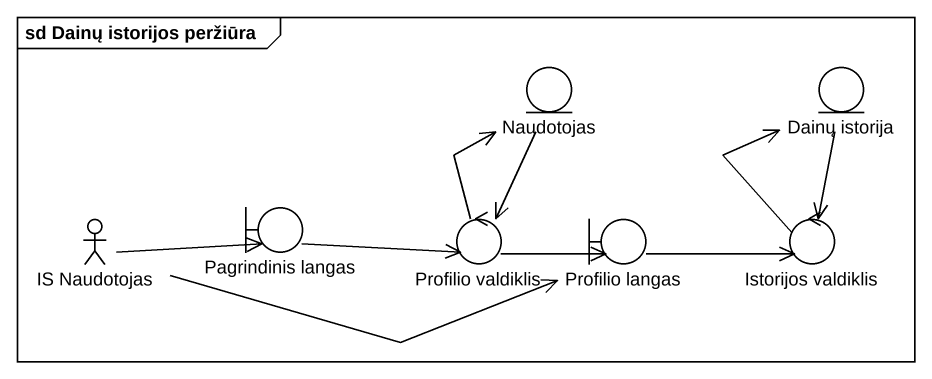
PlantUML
@startuml
mainframe sd Dainų istorijos peržiūra
entity Naudotojas
entity "Dainų istorija" as Dainų_istorija
actor "IS Naudotojas" as IS_Naudotojas
boundary "Pagrindinis langas" as Pagrindinis_langas
control "Profilio valdiklis" as Profilio_valdiklis
boundary "Profilio langas" as Profilio_langas
control "Istorijos valdiklis" as Istorijos_valdiklis
Naudotojas --> Profilio_valdiklis
Dainų_istorija --> Istorijos_valdiklis
IS_Naudotojas -right-> Pagrindinis_langas
IS_Naudotojas -right-> Profilio_langas
Pagrindinis_langas -right-> Profilio_valdiklis
Profilio_valdiklis -up-> Naudotojas
Profilio_valdiklis -right-> Profilio_langas
Profilio_langas -right-> Istorijos_valdiklis
Istorijos_valdiklis -up-> Dainų_istorija
@enduml
